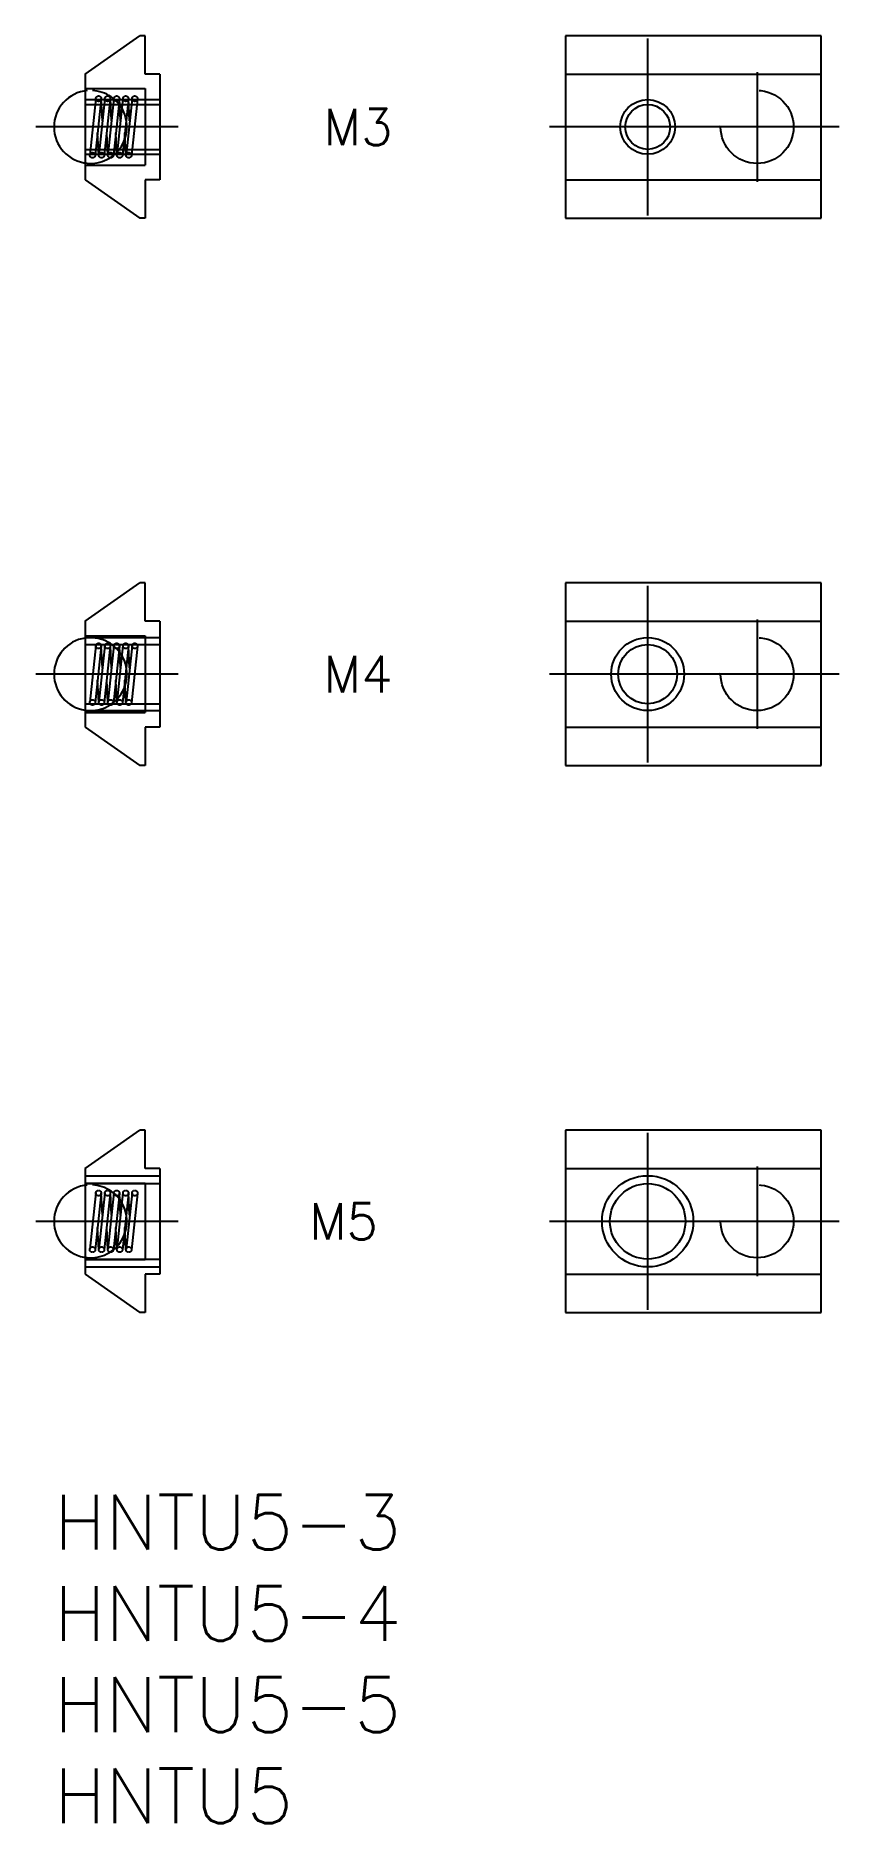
# Model space of a CAD drawing. Extents: x -1 to 43, y -18 to 80.
import ezdxf
from ezdxf.enums import TextEntityAlignment as Align

# ---------------------------------------------------------------- set-up
doc = ezdxf.new("R2010")
doc.units = 0
doc.header["$LTSCALE"] = 0.5
doc.linetypes.add('CENTER', pattern=[50.8, 31.75, -6.35, 6.35, -6.35])
doc.linetypes.add('DASHED', pattern=[19.05, 12.7, -6.35])
for name, color, linetype in [('MSM_CENTER', 1, 'CENTER'), ('MSM_CONTINUOUS', 7, 'CONTINUOUS'), ('MSM_DASHED', 4, 'DASHED'), ('MSM_NARROW', 5, 'CONTINUOUS'), ('MSM_PART_NUMBER', 7, 'CONTINUOUS')]:
    doc.layers.add(name, color=color, linetype=linetype)
doc.styles.get("Standard").update_dxf_attribs({"font": 'txt.shx', "height": 3, "bigfont": 'bigfont.shx'})

# ---------------------------------------------------------------- blocks, each defined once
blk = doc.blocks.new('*U2')
at = {"layer": 'MSM_PART_NUMBER'}
blk.add_text('HNTU5-3', height=3, dxfattribs=at).set_placement((0, -3))
blk = doc.blocks.new('*U3')
at = {"layer": 'MSM_PART_NUMBER'}
blk.add_text('HNTU5-4', height=3, dxfattribs=at).set_placement((0, -8))
blk = doc.blocks.new('*U4')
at = {"layer": 'MSM_PART_NUMBER'}
blk.add_text('HNTU5-5', height=3, dxfattribs=at).set_placement((0, -13))
blk = doc.blocks.new('*U5')
at = {"layer": 'MSM_PART_NUMBER'}
blk.add_text('HNTU5', height=3, dxfattribs=at).set_placement((0, -18))

msp = doc.modelspace()

# ---------------------------------------------------------------- linework, layer by layer
at = {"layer": 'MSM_CENTER'}
for p, q in [((32.54, 70.15), (32.54, 79.85)), ((38.54, 78), (38.54, 72)), ((6.8, 75), (-1, 75)), ((43.04, 75), (27.04, 75)), ((32.54, 40.15), (32.54, 49.85)), ((38.54, 48), (38.54, 42)), ((6.8, 45), (-1, 45)), ((43.04, 45), (27.04, 45)), ((32.54, 10.15), (32.54, 19.85)), ((38.54, 18), (38.54, 12)), ((6.8, 15), (-1, 15)), ((43.04, 15), (27.04, 15))]:
    msp.add_line(p, q, dxfattribs=at)
at = {"layer": 'MSM_CONTINUOUS'}
for p, q in [((1.7, 77.9), (4.699, 80)), ((5, 80), (4.699, 80)), ((5, 77.9), (5, 80)), ((42.04, 80), (28.04, 80)), ((28.04, 80), (28.04, 70)), ((42.04, 70), (42.04, 80)), ((1.7, 77.9), (1.7, 72.1)), ((5.8, 77.9), (5, 77.9)), ((5.8, 77.9), (5.8, 72.1)), ((28.04, 77.9), (42.04, 77.9)), ((1.7, 72.1), (4.699, 70)), ((5.8, 72.1), (5, 72.1)), ((5, 72.1), (5, 70)), ((28.04, 72.1), (42.04, 72.1)), ((5, 70), (4.699, 70)), ((28.04, 70), (42.04, 70)), ((1.7, 47.9), (4.699, 50)), ((5, 50), (4.699, 50)), ((5, 47.9), (5, 50)), ((42.04, 50), (28.04, 50)), ((28.04, 50), (28.04, 40)), ((42.04, 40), (42.04, 50)), ((1.7, 47.9), (1.7, 42.1)), ((5.8, 47.9), (5, 47.9)), ((5.8, 47.9), (5.8, 42.1)), ((28.04, 47.9), (42.04, 47.9)), ((1.7, 42.1), (4.699, 40)), ((5.8, 42.1), (5, 42.1)), ((5, 42.1), (5, 40)), ((28.04, 42.1), (42.04, 42.1)), ((5, 40), (4.699, 40)), ((28.04, 40), (42.04, 40)), ((1.7, 17.9), (4.699, 20)), ((5, 20), (4.699, 20)), ((5, 17.9), (5, 20)), ((42.04, 20), (28.04, 20)), ((28.04, 20), (28.04, 10)), ((42.04, 10), (42.04, 20)), ((1.7, 17.9), (1.7, 12.1)), ((5.8, 17.9), (5, 17.9)), ((5.8, 17.9), (5.8, 12.1)), ((28.04, 17.9), (42.04, 17.9)), ((1.7, 12.1), (4.699, 10)), ((5.8, 12.1), (5, 12.1)), ((5, 12.1), (5, 10)), ((28.04, 12.1), (42.04, 12.1)), ((5, 10), (4.699, 10)), ((28.04, 10), (42.04, 10))]:
    msp.add_line(p, q, dxfattribs=at)
for centre, radius in [((32.54, 75), 1.23), ((32.54, 45), 1.621), ((32.54, 15), 2.067)]:
    msp.add_circle(centre, radius, dxfattribs=at)
for centre, start, end in [((2, 75), 95.23336, 264.76664), ((2, 45), 98.62693, 261.37307), ((2, 15), 95.23336, 264.76664)]:
    msp.add_arc(centre, 2, start, end, dxfattribs=at)
at = {"layer": 'MSM_DASHED'}
for p, q in [((1.7, 77.1), (5, 77.1)), ((1.7, 76.5), (5.8, 76.5)), ((2.293, 76.566), (1.962, 73.466)), ((2.591, 76.534), (2.26, 73.434)), ((2.789, 76.566), (2.458, 73.466)), ((2.657, 75.331), (2.592, 76.558)), ((3.087, 76.534), (2.756, 73.434)), ((3.285, 76.566), (2.954, 73.466)), ((3.153, 75.331), (3.088, 76.558)), ((3.583, 76.534), (3.253, 73.434)), ((3.781, 76.566), (3.451, 73.466)), ((3.65, 75.331), (3.584, 76.558)), ((4.08, 76.534), (3.749, 73.434)), ((4.278, 76.566), (3.947, 73.466)), ((4.146, 75.331), (4.08, 76.558)), ((4.576, 76.534), (4.245, 73.434)), ((5, 77.1), (5, 72.9)), ((1.7, 76.229), (5.8, 76.229)), ((2.457, 73.442), (2.392, 74.669)), ((2.954, 73.442), (2.888, 74.669)), ((3.45, 73.442), (3.384, 74.669)), ((3.946, 73.442), (3.881, 74.669)), ((1.7, 73.77), (5.8, 73.77)), ((1.7, 73.5), (5.8, 73.5)), ((1.7, 72.9), (5, 72.9)), ((1.7, 47.1), (5, 47.1)), ((5, 47.1), (5, 42.9)), ((1.7, 47), (5.8, 47)), ((1.7, 46.621), (5.8, 46.621)), ((2.293, 46.566), (1.962, 43.466)), ((2.591, 46.534), (2.26, 43.434)), ((2.789, 46.566), (2.458, 43.466)), ((2.657, 45.331), (2.592, 46.558)), ((3.087, 46.534), (2.756, 43.434)), ((3.285, 46.566), (2.954, 43.466)), ((3.153, 45.331), (3.088, 46.558)), ((3.583, 46.534), (3.253, 43.434)), ((3.781, 46.566), (3.451, 43.466)), ((3.65, 45.331), (3.584, 46.558)), ((4.08, 46.534), (3.749, 43.434)), ((4.278, 46.566), (3.947, 43.466)), ((4.146, 45.331), (4.08, 46.558)), ((4.576, 46.534), (4.245, 43.434)), ((2.457, 43.442), (2.392, 44.669)), ((2.954, 43.442), (2.888, 44.669)), ((3.45, 43.442), (3.384, 44.669)), ((3.946, 43.442), (3.881, 44.669)), ((1.7, 43.379), (5.8, 43.379)), ((1.7, 43), (5.8, 43)), ((1.7, 42.9), (5, 42.9)), ((1.7, 17.5), (5.8, 17.5)), ((1.7, 17.1), (5, 17.1)), ((1.7, 17.067), (5.8, 17.067)), ((5, 17.1), (5, 12.9)), ((2.293, 16.566), (1.962, 13.466)), ((2.591, 16.534), (2.26, 13.434)), ((2.789, 16.566), (2.458, 13.466)), ((2.657, 15.331), (2.592, 16.558)), ((3.087, 16.534), (2.756, 13.434)), ((3.285, 16.566), (2.954, 13.466)), ((3.153, 15.331), (3.088, 16.558)), ((3.583, 16.534), (3.253, 13.434)), ((3.781, 16.566), (3.451, 13.466)), ((3.65, 15.331), (3.584, 16.558)), ((4.08, 16.534), (3.749, 13.434)), ((4.278, 16.566), (3.947, 13.466)), ((4.146, 15.331), (4.08, 16.558)), ((4.576, 16.534), (4.245, 13.434)), ((2.457, 13.442), (2.392, 14.669)), ((2.954, 13.442), (2.888, 14.669)), ((3.45, 13.442), (3.384, 14.669)), ((3.946, 13.442), (3.881, 14.669)), ((1.7, 12.933), (5.8, 12.933)), ((1.7, 12.9), (5, 12.9)), ((1.7, 12.5), (5.8, 12.5))]:
    msp.add_line(p, q, dxfattribs=at)
for centre, radius in [((2.442, 76.55), 0.15), ((2.938, 76.55), 0.15), ((3.434, 76.55), 0.15), ((3.931, 76.55), 0.15), ((4.427, 76.55), 0.15), ((38.54, 75), 2), ((2.111, 73.45), 0.15), ((2.607, 73.45), 0.15), ((3.103, 73.45), 0.15), ((3.6, 73.45), 0.15), ((4.096, 73.45), 0.15), ((2.442, 46.55), 0.15), ((2.938, 46.55), 0.15), ((3.434, 46.55), 0.15), ((3.931, 46.55), 0.15), ((4.427, 46.55), 0.15), ((38.54, 45), 2), ((2.111, 43.45), 0.15), ((2.607, 43.45), 0.15), ((3.103, 43.45), 0.15), ((3.6, 43.45), 0.15), ((4.096, 43.45), 0.15), ((2.442, 16.55), 0.15), ((2.938, 16.55), 0.15), ((3.434, 16.55), 0.15), ((3.931, 16.55), 0.15), ((4.427, 16.55), 0.15), ((38.54, 15), 2), ((2.111, 13.45), 0.15), ((2.607, 13.45), 0.15), ((3.103, 13.45), 0.15), ((3.6, 13.45), 0.15), ((4.096, 13.45), 0.15)]:
    msp.add_circle(centre, radius, dxfattribs=at)
for centre, start, end in [((2, 75), 264.76664, 95.23336), ((2, 45), 261.37307, 98.62693), ((2, 15), 264.76664, 95.23336)]:
    msp.add_arc(centre, 2, start, end, dxfattribs=at)
at = {"layer": 'MSM_NARROW'}
for centre, radius in [((32.54, 75), 1.5), ((32.54, 45), 2), ((32.54, 15), 2.5)]:
    msp.add_circle(centre, radius, dxfattribs=at)

# ---------------------------------------------------------------- block references
at = {"layer": 'MSM_CONTINUOUS'}
for name in ['*U2', '*U3', '*U4', '*U5']:
    msp.add_blockref(name, (0, 0), dxfattribs=at)

# ---------------------------------------------------------------- texts
for s, p in [('M3', (16.668, 75)), ('M4', (16.668, 45)), ('M5', (15.868, 15))]:
    msp.add_text(s, height=2, dxfattribs=at).set_placement(p, align=Align.MIDDLE)

doc.saveas('drawing.dxf')
